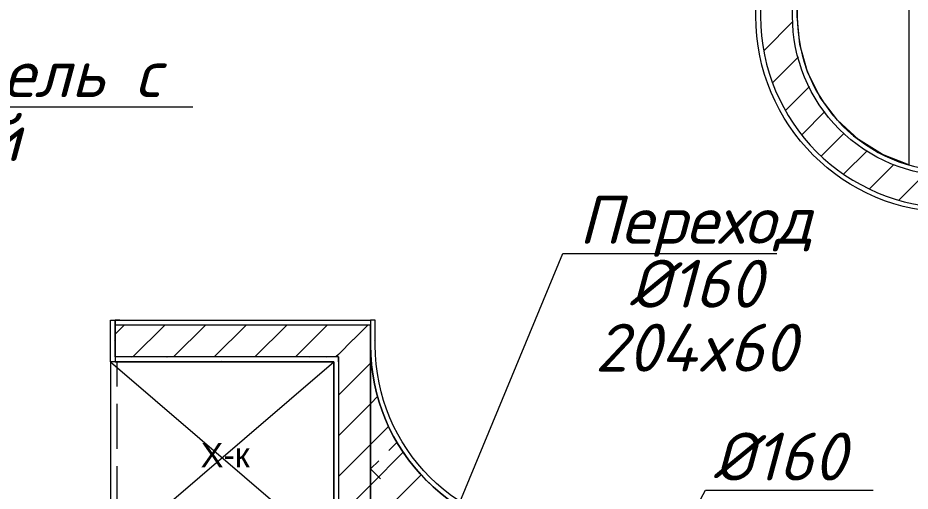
# Model space of a CAD drawing. Header units: millimetres. Extents: x 3082 to 230946, y 1570 to 312844.
# Drawn here: x 47245 to 50041, y 104776 to 106258 of the extents above; entities that cross this region are included whole.
import ezdxf
from ezdxf import colors
from ezdxf.entities.mleader import LeaderData, LeaderLine
from ezdxf.math import Vec2, Vec3

# ---------------------------------------------------------------- set-up
doc = ezdxf.new("R2010")
doc.units = ezdxf.units.MM
doc.layers.add('PDF2_!штукатурка', color=7, linetype='Continuous')
doc.layers.add('PDF2_Text', color=7, linetype='Continuous')
for name, color, linetype, true_color in [('PDF2_02_02 Перегородки', 8, 'Continuous', 0x7e7e7e), ('PDF2_03_1 ГКЛ Стены', 8, 'Continuous', 0x7e7e7e), ('PDF2_04_1 Мебель', 253, 'Continuous', 0xaaaaaa)]:
    doc.layers.add(name, color=color, linetype=linetype, true_color=true_color)
doc.layers.add('Двери', color=7, linetype='Continuous', lineweight=13)
doc.styles.add('ls_200', font='isocpeui.ttf', dxfattribs={"height": 200})
doc.styles.add('PDF Arial', font='arial.ttf')

# ---------------------------------------------------------------- blocks, each defined once
blk = doc.blocks.new('_None')
blk = doc.blocks.new('ереьтекркер')
at = {"layer": 'PDF2_!штукатурка', "lineweight": 15}
blk.add_lwpolyline([(5253.1, 2367), (5253.1, 2445), (5238.1, 2445), (5238.1, 2367, 0.414037), (5837.6, 1767.1), (5837.6, 1782.1, -0.414044)], format="xyb", close=True, dxfattribs=at)
at = {"layer": 'PDF2_!штукатурка', "color": 8, "lineweight": 15, "true_color": 0x7e7e7e}
for points in [[(5251.8, 2419.8), (5251.8, 2419.8)], [(5249.9, 2381.1), (5249.9, 2381.1)]]:
    blk.add_lwpolyline(points, dxfattribs=at)
at = {"layer": 'PDF2_02_02 Перегородки', "color": 7, "lineweight": 15}
for points in [[(6460.4, 6749), (6460.4, 3397, 0.414187), (7060.4, 2797), (7990.1, 2797), (8040.1, 2797), (8040.1, 2782), (7060.4, 2782, -0.414207), (6445.4, 3397), (6445.4, 6749), (6575.4, 6749), (6575.4, 3397, 0.414201), (7060.4, 2912), (8052.1, 2912), (8052.1, 2897), (7990.1, 2897), (7060.4, 2897, -0.414225), (6560.4, 3397), (6560.4, 6749)], [(5138.1, 2330), (5138.1, 2315), (5138.1, 2330), (5136.4, 2330), (4438.1, 2330), (4438.1, 2315), (5123.1, 2315), (5123.1, 1767.2), (5138.1, 1767.2), (5238.1, 1767.2), (5562.6, 1767.1), (5837.6, 1767.1, -0.414037), (5238.1, 2367), (5238.1, 1767.2), (5238.1, 2330), (5238.1, 2430)]]:
    blk.add_lwpolyline(points, format="xyb", dxfattribs=at)
at = {"layer": 'PDF2_02_02 Перегородки', "lineweight": 15}
for points in [[(6561.9, 3379.9), (6471.2, 3289.2)], [(6578.9, 3269.6), (6498.9, 3189.6)], [(6613.5, 3176.9), (6539.3, 3102.7)], [(6661.8, 3098), (6590.3, 3026.5)], [(6722.1, 3031), (6651.1, 2960)], [(6793.9, 2975.6), (6721.5, 2903.2)], [(6878.1, 2932.4), (6802.2, 2856.6)], [(6977.2, 2904.3), (6894.6, 2821.7)], [(4466.4, 2430), (4438.1, 2401.7)], [(4593.7, 2430), (4493.7, 2330)], [(4721, 2430), (4621, 2330)], [(4848.3, 2430), (4748.3, 2330)], [(4975.6, 2430), (4875.6, 2330)], [(5102.9, 2430), (5002.9, 2330)], [(5230.1, 2430), (5184.6, 2384.4)], [(4435.1, 2382.7), (4435.1, 2382.7)], [(5184.3, 2384.2), (5138.1, 2338), (5130.1, 2330)], [(4490.8, 2327), (4490.8, 2327)], [(4599.3, 2326.8), (4599.3, 2326.8)], [(4602.1, 2327), (4602.1, 2327)], [(5047.6, 2327), (5047.6, 2327)], [(5101.9, 2327.3), (5101.9, 2327.3)], [(4770, 2318.2), (4770, 2318.2)], [(5238.1, 2310.7), (5138.1, 2210.7)], [(5238.1, 2183.4), (5138.1, 2083.4)], [(5238.1, 2056.1), (5138.1, 1956.1)], [(5238.1, 1928.8), (5138.1, 1828.8)]]:
    blk.add_lwpolyline(points, dxfattribs=at)
at = {"layer": 'PDF2_02_02 Перегородки', "color": 7, "lineweight": 15}
for points in [[(4423.1, 2445), (4423.1, 2445)], [(4453.1, 2445), (4453.1, 2445)], [(4438.1, 2330), (4438.1, 2430)], [(4423.1, 2315), (4423.1, 2315)], [(4453.1, 2315), (4453.1, 2315)], [(5138.1, 2315), (5138.1, 1767.2), (5138.1, 1667.2), (5138, 500)]]:
    blk.add_lwpolyline(points, dxfattribs=at)
blk.add_lwpolyline([(4438.1, 2430), (4438.1, 2330), (4438.1, 2315), (4453.1, 2315), (4423.1, 2315), (4423.1, 2445), (4453.1, 2445), (4438.1, 2445), (4438.1, 2430), (4438.1, 2445), (5238.1, 2445), (5238.1, 2430), (5224.9, 2430), (5138.1, 2430)], close=True, dxfattribs=at)
at = {"layer": 'PDF2_02_02 Перегородки', "color": 251, "lineweight": 20, "true_color": 0x696969}
for points in [[(5242.2, 2314.8), (5238.1, 2310.7)], [(5261.4, 2206.7), (5238.1, 2183.4)], [(5295.6, 2113.6), (5238.1, 2056.1)], [(5341.6, 2032.4), (5238.1, 1928.8)], [(5397.9, 1961.4), (5238.1, 1801.6)]]:
    blk.add_lwpolyline(points, dxfattribs=at)
at = {"layer": 'PDF2_03_1 ГКЛ Стены', "color": 7, "lineweight": 15}
for points in [[(5346.8, 2024.6), (5321.2, 2062.4), (5295.4, 2036.6)], [(5263.9, 2005.1), (5238.1, 1979.3), (5269.3, 1948.1)], [(5440.3, 1919.5), (5413.8, 1942.8), (5390.5, 1969.3)]]:
    blk.add_lwpolyline(points, dxfattribs=at)
at = {"layer": 'PDF2_04_1 Мебель', "lineweight": 5}
for points in [[(6575.4, 3813.9), (6925.4, 3813.9), (6925.4, 2931.2), (6842.4, 2963.8), (6766.8, 3011), (6701.1, 3071.3), (6647.5, 3142.6), (6607.9, 3222.5), (6583.6, 3308.2), (6575.4, 3397)], [(4423.1, 2315), (4423.1, 1715), (5123.1, 1715), (5123.1, 2315)]]:
    blk.add_lwpolyline(points, close=True, dxfattribs=at)
for points in [[(4423.1, 2315), (5123.1, 1715)], [(4423.1, 1715), (5123.1, 2315)], [(4443.1, 2315), (4443.1, 2237.8)], [(4443.1, 2183.3), (4443.1, 2042.2)], [(4443.1, 1987.7), (4443.1, 1846.6)]]:
    blk.add_lwpolyline(points, dxfattribs=at)
at = {"layer": 'PDF2_Text', "color": 253, "true_color": 0xaaaaaa, "insert": (4706.2, 1984.8), "char_height": 76.24, "attachment_point": 7, "style": 'PDF Arial'}
blk.add_mtext('Х-к', dxfattribs=at)

msp = doc.modelspace()

# ---------------------------------------------------------------- leaders
at = {"layer": 'Двери'}
ml = msp.add_multileader_mtext('Standard', dxfattribs=at)
ml.set_content('Варочная панель с вытяжкой', color=256, style='ls_200')
ml.set_leader_properties(color=256, linetype='ByLayer', lineweight=-1)
ml.set_arrow_properties(name='NONE')
ml.build(insert=Vec2(0, 0))
ml.multileader.update_dxf_attribs({"text_left_attachment_type": 6, "text_right_attachment_type": 6})
ctx = ml.context
ctx.base_point, ctx.char_height, ctx.landing_gap_size, ctx.plane_origin = Vec3(45951.5, 105979.9), 150, 20, Vec3(45916.5, 103806.9)
ctx.left_attachment, ctx.right_attachment, ctx.text_align_type = 6, 6, 1
notes = []
notes.append((ctx, [(0, (1, 1, 0), (45943.5, 105979.9), (1, 0), 8, [(0, [(45671.1, 105346)], 0, [])])]))
ctx.mtext.insert, ctx.mtext.width, ctx.mtext.alignment, ctx.mtext.line_spacing_factor, ctx.mtext.flow_direction = Vec3(46798.2, 106159.9), 1803.867, 2, 0.8, 5
ctx.mtext.has_bg_fill, ctx.mtext.bg_color, ctx.mtext.bg_scale_factor, ctx.mtext.bg_transparency, ctx.mtext.use_window_bg_color = 1, -1073741824, 1, 0, 1
ml = msp.add_multileader_mtext('Standard', dxfattribs=at)
ml.set_content('%%C160', color=256, style='ls_200')
ml.set_leader_properties(color=256, linetype='ByLayer', lineweight=-1)
ml.set_arrow_properties(name='NONE')
ml.build(insert=Vec2(0, 0))
ml.multileader.update_dxf_attribs({"text_left_attachment_type": 6, "text_right_attachment_type": 6})
ctx = ml.context
ctx.base_point, ctx.char_height, ctx.landing_gap_size, ctx.plane_origin = Vec3(49407.6, 104779.5), 150, 20, Vec3(49372.6, 102606.5)
ctx.left_attachment, ctx.right_attachment, ctx.text_align_type = 6, 6, 1
notes.append((ctx, [(0, (1, 1, 0), (49399.6, 104779.5), (1, 0), 8, [(0, [(49103.3, 104238.1)], 0, [])])]))
ctx.mtext.insert, ctx.mtext.width, ctx.mtext.alignment, ctx.mtext.line_spacing_factor, ctx.mtext.flow_direction = Vec3(49631.3, 104959.5), 636.611, 2, 0.8, 5
ctx.mtext.has_bg_fill, ctx.mtext.bg_color, ctx.mtext.bg_scale_factor, ctx.mtext.bg_transparency, ctx.mtext.use_window_bg_color = 1, -1073741824, 1, 0, 1
for ctx, leaders in notes:
    for number, flags, end, landing, length, lines in leaders:
        leader = LeaderData()
        leader.index, (leader.has_last_leader_line, leader.has_dogleg_vector, leader.attachment_direction) = number, flags
        leader.last_leader_point, leader.dogleg_vector, leader.dogleg_length = Vec3(end), Vec3(landing), length
        for number, points, colour, breaks in lines:
            line = LeaderLine()
            line.index, line.vertices, line.color, line.breaks = number, Vec3.list(points), colors.encode_raw_color(colour), breaks
            leader.lines.append(line)
        ctx.leaders.append(leader)

# ---------------------------------------------------------------- next in the draw order: leaders
ml = msp.add_multileader_mtext('Standard', dxfattribs=at)
ml.set_content('Переход\\P%%C160\\P204x60', color=256, style='ls_200')
ml.set_leader_properties(color=256, linetype='ByLayer', lineweight=-1)
ml.set_arrow_properties(name='NONE')
ml.build(insert=Vec2(0, 0))
ml.multileader.update_dxf_attribs({"text_left_attachment_type": 6, "text_right_attachment_type": 6})
ctx = ml.context
ctx.base_point, ctx.char_height, ctx.landing_gap_size, ctx.plane_origin = Vec3(48960.3, 105520.6), 150, 20, Vec3(48733.9, 102712.6)
ctx.left_attachment, ctx.right_attachment, ctx.text_align_type = 6, 6, 1
notes = []
notes.append((ctx, [(0, (1, 1, 0), (48952.3, 105520.6), (1, 0), 8, [(0, [(48464.6, 104344.2)], 0, [])])]))
ctx.mtext.insert, ctx.mtext.width, ctx.mtext.alignment, ctx.mtext.line_spacing_factor, ctx.mtext.flow_direction = Vec3(49368.5, 105700.6), 636.611, 2, 0.8, 5
ctx.mtext.has_bg_fill, ctx.mtext.bg_color, ctx.mtext.bg_scale_factor, ctx.mtext.bg_transparency, ctx.mtext.use_window_bg_color = 1, -1073741824, 1, 0, 1
for ctx, leaders in notes:
    for number, flags, end, landing, length, lines in leaders:
        leader = LeaderData()
        leader.index, (leader.has_last_leader_line, leader.has_dogleg_vector, leader.attachment_direction) = number, flags
        leader.last_leader_point, leader.dogleg_vector, leader.dogleg_length = Vec3(end), Vec3(landing), length
        for number, points, colour, breaks in lines:
            line = LeaderLine()
            line.index, line.vertices, line.color, line.breaks = number, Vec3.list(points), colors.encode_raw_color(colour), breaks
            leader.lines.append(line)
        ctx.leaders.append(leader)

# ---------------------------------------------------------------- next in the draw order: block references
at = {"color": 5}
msp.add_blockref('ереьтекркер', (43111.6, 102866.4), dxfattribs=at)

doc.saveas('drawing.dxf')
